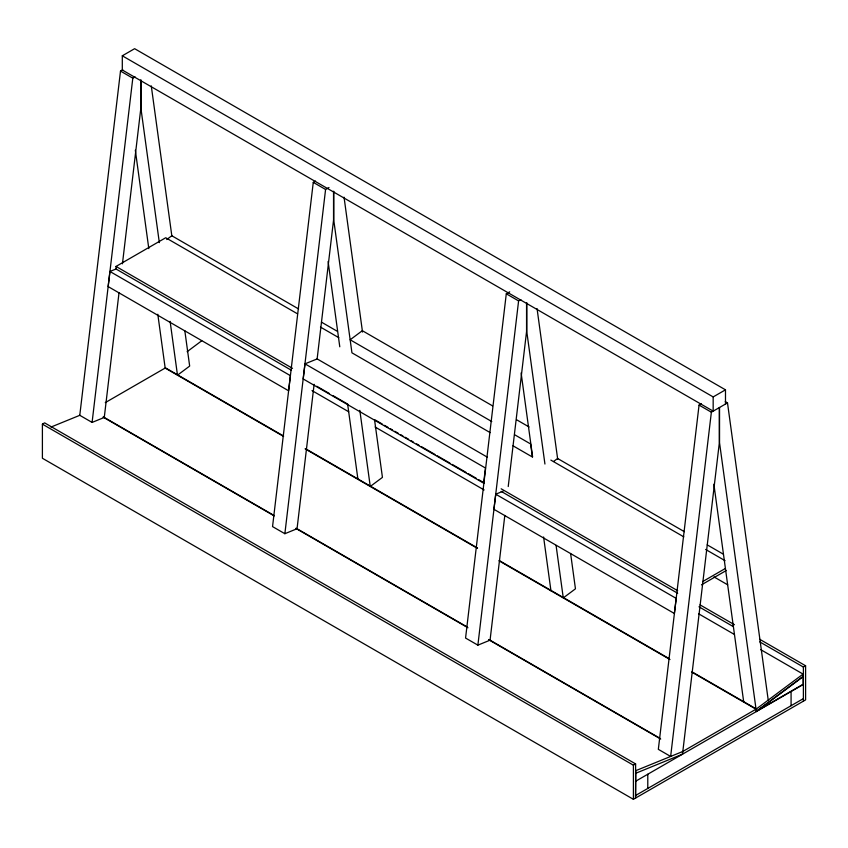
<?xml version="1.0" encoding="UTF-8"?>
<svg xmlns="http://www.w3.org/2000/svg" width="848" height="848" viewBox="0 0 848 848"><rect width="100%" height="100%" fill="white"/><g stroke="black" fill="none" stroke-linecap="round" stroke-linejoin="round"><path stroke-width="1.27" d="M122.769 69.759L120.501 71.073L79.776 415.308L92.093 422.421L104.272 417.449L119.027 292.698M92.093 422.421L132.807 78.175L135.086 76.871M122.441 263.813L140.768 108.862L140.768 80.115M315.541 181.059L313.272 182.362L272.547 526.608L284.864 533.71L297.044 528.739L314.12 384.303M284.864 533.71L325.579 189.475L328.992 187.503M317.078 359.351L333.54 220.162L333.54 191.415M509.701 291.839L506.288 293.8L465.563 638.046L477.88 645.148L490.059 640.176L504.814 515.436M477.88 645.148L518.594 300.913L520.873 299.598M508.228 486.54L526.555 331.6L526.555 302.853M635.481 798.116L635.799 770.662L682.82 751.476M701.328 403.786L699.059 405.1L658.334 749.335L670.641 756.448L711.366 412.202L727.499 402.885L768.224 700.109M635.481 773.376L682.502 754.19L719.327 442.889L719.327 407.612M109.943 271.477L108.131 286.582L288.596 390.769L290.408 375.664L109.943 271.477L116.028 269.007L291.405 370.258M495.73 494.204L493.918 509.309L674.383 613.496L676.195 598.391L495.73 494.204L503.034 491.236M304.994 363.845L303.171 378.95L483.625 483.137L485.459 468.032L304.994 363.845L317.173 358.927L487.346 457.178M166.738 239.539L171.805 235.755L298.591 308.948M187.122 351.687L201.75 340.769M553.532 461.513L557.592 458.482L684.378 531.685M760.614 649.589L803.067 674.096L756.045 709.204L691.788 672.114M757.19 710.645L803.162 676.312L803.162 684.272L757.285 710.762M719.539 407.485L719.539 442.773L756.363 711.546L803.385 676.439L803.067 674.096M122.303 55.798L713.168 396.928L713.168 411.142L122.303 70.013L122.303 55.798L134.62 48.686L725.485 389.826L725.485 404.04M116.028 269.007L116.028 266.442L165.72 237.747L297.542 313.845M759.702 639.286L805.6 665.775L805.6 699.897L633.403 799.314L42.4 458.259L42.4 424.148L44.615 422.866L635.618 763.921L635.618 798.032M105.269 402.63L165.498 367.862L283.667 436.084M713.168 396.928L725.485 389.826M702.6 581.622L725.188 568.573M701.476 584.834L726.323 570.481M633.403 799.314L633.403 765.193L635.618 763.921M803.385 701.169L803.385 667.058L805.6 665.775M756.363 711.546L756.363 708.992L682.502 751.635L682.502 754.19M635.481 781.337L803.385 684.4M635.481 795.551L803.385 698.614M50.965 427.074L79.903 415.266M725.263 401.602L727.499 402.885M120.501 71.073L132.807 78.175M313.272 182.362L325.579 189.475M506.288 293.8L518.594 300.913M699.059 405.1L711.366 412.202M492.54 405.863L362.34 330.688L350.16 339.783L491.787 421.551M516.527 419.718L529.088 426.968M321.434 322.134L337.419 331.367M707.221 544.872L723.206 554.104M514.63 434.738L530.615 443.97L532.406 457.008L512.987 445.794M320.459 327.084L338.797 337.674M550.861 460.104L683.827 536.869M705.6 549.44L725.082 560.687M490.144 432.607L351.941 352.821L333.752 220.035L333.752 191.288M713.952 576.884L727.658 584.802M116.028 266.442L292.549 368.361M501.168 488.798L677.69 590.717M700.024 604.857L734.453 624.722M501.168 491.363L677.69 593.271M316.813 386.275L329.437 393.557M332.872 395.539L347.797 404.146M375.335 420.046L382.225 424.021M384.515 425.346L387.96 427.328M390.26 428.653L392.55 429.978M394.85 431.303L398.284 433.286M400.585 434.611L402.874 435.936M405.174 437.261L408.619 439.253M410.909 440.578L413.209 441.903M416.654 443.886L418.944 445.211M421.244 446.536L435.013 454.486M437.303 455.811L449.928 463.093M452.228 464.418L465.997 472.357M468.287 473.682L476.322 478.325M478.622 479.65L484.356 482.957M698.953 606.797L733.382 626.661M759.776 641.894L803.385 667.058M312.011 390.589L348.729 411.789M375.113 427.021L484.113 489.953M698.657 613.814L734.22 634.357M305.471 448.666L477.562 548.031M499.366 560.613L669.167 658.652M692.116 671.902L756.363 708.992M283.349 436.296L165.18 368.074L157.802 314.258M305.142 448.878L477.244 548.243M499.037 560.825L669.994 659.521M103.435 416.962L274.381 515.658M296.185 528.251L467.131 626.948M488.925 639.53L659.882 738.226M103.106 417.121L274.063 515.817M295.857 528.41L467.958 627.764M488.607 639.689L660.709 739.043M42.4 424.148L633.403 765.193M713.878 484.219L743.728 702.102M537.06 308.619L557.687 459.192M570.609 553.468L575.453 588.819L563.273 597.914L556.076 545.412M544.935 464.036L526.767 331.473L526.767 302.725M521.117 372.929L532.618 456.924M543.589 536.985L550.956 590.802M344.044 197.181L362.52 332.045M374.54 419.771L382.437 477.382L370.258 486.476L359.828 410.347M328.102 261.491L339.783 346.8M347.691 404.549L357.941 479.364M151.273 85.881L171.911 236.454M184.822 330.731L189.666 366.082L177.486 375.176L170.109 321.371M159.329 242.613L140.98 108.745L140.98 79.998M135.33 150.202L148.813 248.634M791.078 691.512L791.078 705.727M647.787 774.235L647.787 788.449"/></g></svg>
